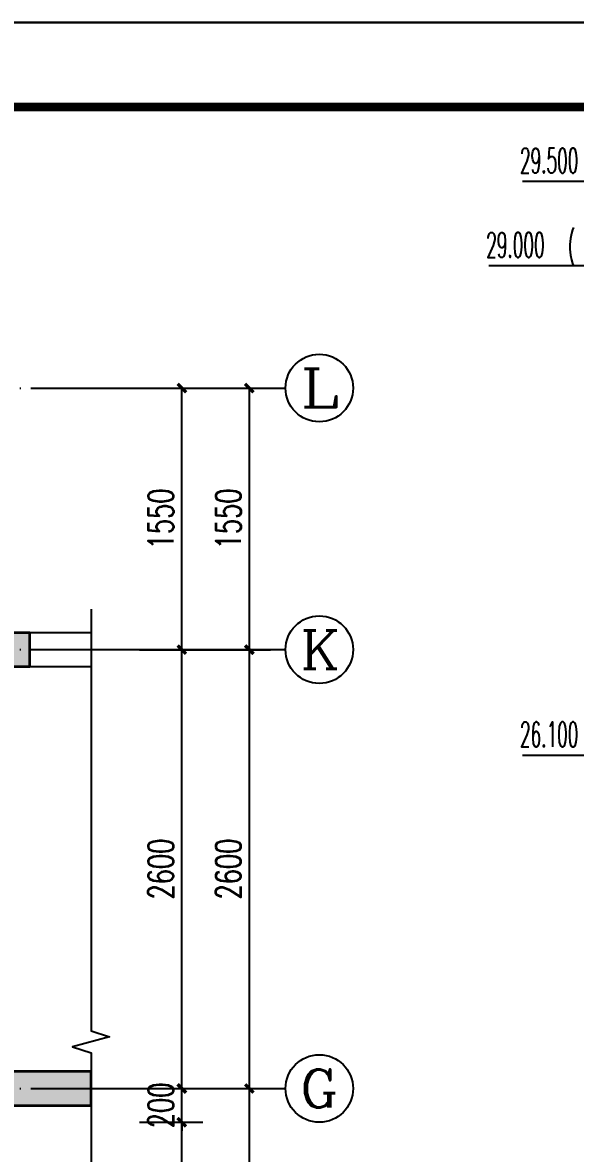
# Model space of a CAD drawing. Extents: x 393367 to 3005760, y 4998 to 826018.
# Drawn here: x 2816458 to 2819733, y 540962 to 547662 of the extents above; entities that cross this region are included whole.
import ezdxf
from ezdxf.enums import TextEntityAlignment as Align

# ---------------------------------------------------------------- set-up
doc = ezdxf.new("R2010")
doc.units = 0
doc.header["$LTSCALE"] = 1000
doc.linetypes.add('DASHED', pattern=[0.75, 0.5, -0.25])
doc.linetypes.add('DOTE', pattern=[2.42, 2, -0.2, 0.02, -0.2])
doc.layers.get('0').update_dxf_attribs({"linetype": 'CONTINUOUS'})
doc.layers.get('Defpoints').update_dxf_attribs({"linetype": 'CONTINUOUS'})
for name, color, linetype in [('-TK', 7, 'CONTINUOUS'), ('AXIS', 3, 'CONTINUOUS'), ('AXIS_TEXT', 7, 'CONTINUOUS'), ('DIM_ELEV', 3, 'CONTINUOUS'), ('DOTE', 8, 'DOTE'), ('PUB_DIM', 3, 'CONTINUOUS'), ('PUB_TEXT', 7, 'CONTINUOUS'), ('S-梁', 4, 'DASHED'), ('S-梁实线', 4, 'CONTINUOUS'), ('S-砼墙', 150, 'CONTINUOUS'), ('S-砼墙填充', 251, 'CONTINUOUS'), ('THIN', 7, 'CONTINUOUS'), ('尺寸标注', 86, 'CONTINUOUS')]:
    doc.layers.add(name, color=color, linetype=linetype)
doc.layers.add('yichutu', color=7, linetype='CONTINUOUS', true_color=0xffffff, plot=False)
doc.styles.add('_TCH_AXIS', font='COMPLEX', dxfattribs={"bigfont": 'GBCBIG'})
doc.styles.add('_TCH_DIM', font='simplex.shx', dxfattribs={"width": 0.65, "bigfont": 'gbcbig.shx'})
doc.styles.add('_TCH_DIM_T3', font='SIMPLEX', dxfattribs={"width": 0.705882, "bigfont": 'GBCBIG'})
doc.styles.add('COMPLEX', font='COMPLEX')
doc.dimstyles.new('_TCH_ARCH&&50', dxfattribs={"dimtxt": 148.75, "dimasz": 50, "dimexe": 125, "dimexo": 150, "dimgap": 50, "dimtad": 1, "dimdec": 0, "dimzin": 0, "dimdsep": 46, "dimtxsty": '_TCH_DIM_T3', "dimblk": 'ARCHTICK', "dimcen": 0.09, "dimclrt": 4, "dimazin": 2, "dimtfac": 1, "dimtdec": 0, "dimtix": 1, "dimtmove": 2, "dimatfit": 3, "dimfxl": 1, "dimtolj": 1, "dimtzin": 0, "dimarcsym": 0})

# ---------------------------------------------------------------- blocks, each defined once
blk = doc.blocks.new('A1')
blk.add_lwpolyline([(0, 59400), (0, 0), (84100, 0), (84100, 59400)], close=True)
at = {"const_width": 100}
blk.add_lwpolyline([(2500, 58400), (2500, 1000), (83100, 1000), (83100, 58400)], close=True, dxfattribs=at)
blk = doc.blocks.new('_axiso')
blk.add_circle((0, 0), 0.5)
at = {"layer": 'AXIS_TEXT', "style": 'COMPLEX', "width": 1.041667}
blk.add_attdef('A', text='', height=0.56, dxfattribs=at).set_placement((-0.25, -0.28), (0.25, -0.28), align=Align.FIT)
blk = doc.blocks.new('_ArchTick')
at = {"color": 0, "linetype": 'ByBlock', "const_width": 0.4}
blk.add_lwpolyline([(-0.5, -0.5), (0.5, 0.5)], dxfattribs=at)
blk = doc.blocks.new('*D2239')
at = {"layer": 'Defpoints', "color": 0, "transparency": 16777216}
for p in [(2817001.2, 541146.8), (2817401.2, 541146.8), (2817001.2, 540046.8)]:
    blk.add_point(p, dxfattribs=at)
at = {"layer": '尺寸标注', "color": 0, "lineweight": -2, "transparency": 16777216}
for p, q in [((2817151.2, 541146.8), (2817526.2, 541146.8)), ((2817401.2, 540046.8), (2817401.2, 541146.8)), ((2817151.2, 540046.8), (2817526.2, 540046.8))]:
    blk.add_line(p, q, dxfattribs=at)
at = {"layer": '尺寸标注', "color": 0, "lineweight": -2, "transparency": 16777216, "xscale": 50, "yscale": 50, "zscale": 50}
for p, rotation in [((2817401.2, 541146.8), 90), ((2817401.2, 540046.8), 270)]:
    blk.add_blockref('_ArchTick', p, dxfattribs=dict(at, rotation=rotation))
at = {"layer": '尺寸标注', "color": 4, "transparency": 16777216, "insert": (2817276.8, 540596.8), "char_height": 148.75, "attachment_point": 5, "rotation": 90, "style": '_TCH_DIM_T3'}
blk.add_mtext('\\A1;1100', dxfattribs=at)
blk = doc.blocks.new('*D2240')
at = {"layer": 'Defpoints', "color": 0, "transparency": 16777216}
for p in [(2817001.2, 541346.8), (2817401.2, 541346.8), (2817001.2, 541146.8)]:
    blk.add_point(p, dxfattribs=at)
at = {"layer": '尺寸标注', "color": 0, "lineweight": -2, "transparency": 16777216}
for p, q in [((2817151.2, 541346.8), (2817526.2, 541346.8)), ((2817401.2, 541346.8), (2817401.2, 541396.8)), ((2817401.2, 541146.8), (2817401.2, 541346.8)), ((2817151.2, 541146.8), (2817526.2, 541146.8)), ((2817401.2, 541146.8), (2817401.2, 541096.8))]:
    blk.add_line(p, q, dxfattribs=at)
at = {"layer": '尺寸标注', "color": 0, "lineweight": -2, "transparency": 16777216, "xscale": 50, "yscale": 50, "zscale": 50}
for p, rotation in [((2817401.2, 541346.8), 270), ((2817401.2, 541146.8), 90)]:
    blk.add_blockref('_ArchTick', p, dxfattribs=dict(at, rotation=rotation))
at = {"layer": '尺寸标注', "color": 4, "transparency": 16777216, "insert": (2817276.8, 541246.8), "char_height": 148.75, "attachment_point": 5, "rotation": 90, "style": '_TCH_DIM_T3'}
blk.add_mtext('\\A1;200', dxfattribs=at)
blk = doc.blocks.new('*D2241')
at = {"layer": 'Defpoints', "color": 0, "transparency": 16777216}
for p in [(2817001.2, 543946.8), (2817401.2, 543946.8), (2817001.2, 541346.8)]:
    blk.add_point(p, dxfattribs=at)
at = {"layer": '尺寸标注', "color": 0, "lineweight": -2, "transparency": 16777216}
for p, q in [((2817151.2, 543946.8), (2817526.2, 543946.8)), ((2817401.2, 541346.8), (2817401.2, 543946.8)), ((2817151.2, 541346.8), (2817526.2, 541346.8))]:
    blk.add_line(p, q, dxfattribs=at)
at = {"layer": '尺寸标注', "color": 0, "lineweight": -2, "transparency": 16777216, "xscale": 50, "yscale": 50, "zscale": 50}
for p, rotation in [((2817401.2, 543946.8), 90), ((2817401.2, 541346.8), 270)]:
    blk.add_blockref('_ArchTick', p, dxfattribs=dict(at, rotation=rotation))
at = {"layer": '尺寸标注', "color": 4, "transparency": 16777216, "insert": (2817276.8, 542646.8), "char_height": 148.75, "attachment_point": 5, "rotation": 90, "style": '_TCH_DIM_T3'}
blk.add_mtext('\\A1;2600', dxfattribs=at)
blk = doc.blocks.new('*D2242')
at = {"layer": 'Defpoints', "color": 0, "transparency": 16777216}
for p in [(2817001.2, 545496.8), (2817401.2, 545496.8), (2817001.2, 543946.8)]:
    blk.add_point(p, dxfattribs=at)
at = {"layer": '尺寸标注', "color": 0, "lineweight": -2, "transparency": 16777216}
for p, q in [((2817151.2, 545496.8), (2817526.2, 545496.8)), ((2817401.2, 543946.8), (2817401.2, 545496.8)), ((2817151.2, 543946.8), (2817526.2, 543946.8))]:
    blk.add_line(p, q, dxfattribs=at)
at = {"layer": '尺寸标注', "color": 0, "lineweight": -2, "transparency": 16777216, "xscale": 50, "yscale": 50, "zscale": 50}
for p, rotation in [((2817401.2, 545496.8), 90), ((2817401.2, 543946.8), 270)]:
    blk.add_blockref('_ArchTick', p, dxfattribs=dict(at, rotation=rotation))
at = {"layer": '尺寸标注', "color": 4, "transparency": 16777216, "insert": (2817276.8, 544721.8), "char_height": 148.75, "attachment_point": 5, "rotation": 90, "style": '_TCH_DIM_T3'}
blk.add_mtext('\\A1;1550', dxfattribs=at)
blk = doc.blocks.new('*D2243')
at = {"layer": 'Defpoints', "color": 0, "transparency": 16777216}
for p in [(2817001.2, 541346.8), (2817801.2, 541346.8), (2817001.2, 539846.8)]:
    blk.add_point(p, dxfattribs=at)
at = {"layer": 'PUB_DIM', "color": 0, "lineweight": -2, "transparency": 16777216}
for p, q in [((2817151.2, 541346.8), (2817926.2, 541346.8)), ((2817801.2, 539846.8), (2817801.2, 541346.8)), ((2817151.2, 539846.8), (2817926.2, 539846.8))]:
    blk.add_line(p, q, dxfattribs=at)
at = {"layer": 'PUB_DIM', "color": 0, "lineweight": -2, "transparency": 16777216, "xscale": 50, "yscale": 50, "zscale": 50}
for p, rotation in [((2817801.2, 541346.8), 90), ((2817801.2, 539846.8), 270)]:
    blk.add_blockref('_ArchTick', p, dxfattribs=dict(at, rotation=rotation))
at = {"layer": 'PUB_DIM', "color": 4, "transparency": 16777216, "insert": (2817676.8, 540596.8), "char_height": 148.75, "attachment_point": 5, "rotation": 90, "style": '_TCH_DIM_T3'}
blk.add_mtext('\\A1;1500', dxfattribs=at)
blk = doc.blocks.new('*D2244')
at = {"layer": 'Defpoints', "color": 0, "transparency": 16777216}
for p in [(2817001.2, 543946.8), (2817801.2, 543946.8), (2817001.2, 541346.8)]:
    blk.add_point(p, dxfattribs=at)
at = {"layer": 'PUB_DIM', "color": 0, "lineweight": -2, "transparency": 16777216}
for p, q in [((2817151.2, 543946.8), (2817926.2, 543946.8)), ((2817801.2, 541346.8), (2817801.2, 543946.8)), ((2817151.2, 541346.8), (2817926.2, 541346.8))]:
    blk.add_line(p, q, dxfattribs=at)
at = {"layer": 'PUB_DIM', "color": 0, "lineweight": -2, "transparency": 16777216, "xscale": 50, "yscale": 50, "zscale": 50}
for p, rotation in [((2817801.2, 543946.8), 90), ((2817801.2, 541346.8), 270)]:
    blk.add_blockref('_ArchTick', p, dxfattribs=dict(at, rotation=rotation))
at = {"layer": 'PUB_DIM', "color": 4, "transparency": 16777216, "insert": (2817676.8, 542646.8), "char_height": 148.75, "attachment_point": 5, "rotation": 90, "style": '_TCH_DIM_T3'}
blk.add_mtext('\\A1;2600', dxfattribs=at)
blk = doc.blocks.new('*D2245')
at = {"layer": 'Defpoints', "color": 0, "transparency": 16777216}
for p in [(2817001.2, 545496.8), (2817801.2, 545496.8), (2817001.2, 543946.8)]:
    blk.add_point(p, dxfattribs=at)
at = {"layer": 'PUB_DIM', "color": 0, "lineweight": -2, "transparency": 16777216}
for p, q in [((2817151.2, 545496.8), (2817926.2, 545496.8)), ((2817801.2, 543946.8), (2817801.2, 545496.8)), ((2817151.2, 543946.8), (2817926.2, 543946.8))]:
    blk.add_line(p, q, dxfattribs=at)
at = {"layer": 'PUB_DIM', "color": 0, "lineweight": -2, "transparency": 16777216, "xscale": 50, "yscale": 50, "zscale": 50}
for p, rotation in [((2817801.2, 545496.8), 90), ((2817801.2, 543946.8), 270)]:
    blk.add_blockref('_ArchTick', p, dxfattribs=dict(at, rotation=rotation))
at = {"layer": 'PUB_DIM', "color": 4, "transparency": 16777216, "insert": (2817676.8, 544721.8), "char_height": 148.75, "attachment_point": 5, "rotation": 90, "style": '_TCH_DIM_T3'}
blk.add_mtext('\\A1;1550', dxfattribs=at)
blk = doc.blocks.new('A$C0AE572F6')
at = {"layer": 'DIM_ELEV'}
for p, q in [((-300, 9350), (-956, 9350)), ((-300, 8850), (-1156, 8850)), ((-300, 5950), (-956, 5950))]:
    blk.add_line(p, q, dxfattribs=at)
at = {"layer": 'PUB_TEXT', "style": '_TCH_DIM', "width": 0.494118}
for s, height, p in [('29.500', 148.75, (-971, 9400.1)), ('29.000', 148.75, (-1171, 8900.1)), ('(', 148.8, (-687.4, 8900.1)), ('26.100', 148.75, (-971, 6000.1))]:
    blk.add_text(s, height=height, dxfattribs=at).set_placement(p)
blk = doc.blocks.new('yct-841-594-42050-29700-50-1000')
at = {"layer": 'yichutu', "color": 7, "true_color": 0xffffff}
blk.add_lwpolyline([(0, 0), (0, 29700), (42050, 29700), (42050, 0)], close=True, dxfattribs=at)

msp = doc.modelspace()

# ---------------------------------------------------------------- hatches: boundary and pattern name
at = {"layer": 'S-砼墙填充'}
for points in [[(2815650.61395, 542546.83778), (2815650.63731, 543846.84516), (2816500.6447, 543846.89197), (2816500.63368, 544046.89197), (2815650.63917, 544046.84516), (2815650.63917, 544246.89263), (2815450.63917, 544246.89263), (2815450.61395, 542546.84152)], [(2816863.65428, 541246.89171), (2816863.65428, 541446.89171), (2815650.73554, 541446.89171), (2815650.73554, 541846.89171), (2815450.73554, 541846.89171), (2815450.73554, 541246.89171)]]:
    msp.add_hatch(color=142, dxfattribs=at).paths.add_polyline_path(points)

# ---------------------------------------------------------------- linework, layer by layer
at = {"layer": 'AXIS'}
for p, q in [((2817001.18933, 545496.8475), (2818015.79691, 545496.8475)), ((2817001.18933, 543946.84751), (2818015.79691, 543946.84751)), ((2817001.18934, 541346.8475), (2818015.79691, 541346.8475))]:
    msp.add_line(p, q, dxfattribs=at)
at = {"layer": 'DOTE', "linetype": 'DOTE', "ltscale": 0.3}
for p, q in [((2811424.58295, 545496.8475), (2817001.18933, 545496.8475)), ((2811424.58295, 543946.8475), (2817001.18933, 543946.8475)), ((2811424.58295, 541346.84749), (2817001.18933, 541346.84749))]:
    msp.add_line(p, q, dxfattribs=at)
at = {"layer": 'S-梁'}
msp.add_line((2816500.63919, 543846.89197), (2816863.65428, 543846.89197), dxfattribs=at)
at = {"layer": 'S-梁实线'}
msp.add_line((2816863.65428, 544046.89197), (2816500.63919, 544046.89197), dxfattribs=at)
at = {"layer": 'S-砼墙', "color": 150, "lineweight": 35}
for points in [[(2815650.61395, 542546.83778), (2815650.63731, 543846.84516), (2816500.6447, 543846.89197), (2816500.63368, 544046.89197), (2815650.63917, 544046.84516), (2815650.63917, 544246.89263), (2815450.63917, 544246.89263), (2815450.61395, 542546.84152)], [(2816863.65428, 541246.89171), (2816863.65428, 541446.89171), (2815650.73554, 541446.89171), (2815650.73554, 541846.89171), (2815450.73554, 541846.89171), (2815450.73554, 541246.89171)]]:
    msp.add_lwpolyline(points, close=True, dxfattribs=at)
at = {"layer": 'THIN'}
msp.add_lwpolyline([(2816863.65428, 544186.89197), (2816863.65428, 541688.44963), (2816973.65428, 541653.44963), (2816753.65428, 541593.44963), (2816863.65428, 541558.44963), (2816863.65428, 539060.00729)], dxfattribs=at)

# ---------------------------------------------------------------- block references
at = {"layer": '-TK', "xscale": 0.5, "yscale": 0.5, "zscale": 0.5}
msp.add_blockref('A1', (2798752.93768, 517962.12225), dxfattribs=at)
msp.add_blockref('A$C0AE572F6', (2820375.43392, 537370.3555))
at = {"layer": 'AXIS'}
ref = msp.add_blockref('_axiso', (2818215.79691, 545496.8475), dxfattribs=dict(at, xscale=400, yscale=400, zscale=400))
ref.add_attrib('A', 'L', dxfattribs={"layer": 'AXIS_TEXT', "height": 226.27417, "style": '_TCH_AXIS', "width": 1.4}).set_placement((2818102.65983, 545383.71042), (2818328.934, 545383.71042), align=Align.FIT)
ref = msp.add_blockref('_axiso', (2818215.79691, 543946.84751), dxfattribs=dict(at, xscale=400, yscale=400, zscale=400))
ref.add_attrib('A', 'K', dxfattribs={"layer": 'AXIS_TEXT', "height": 226.27417, "style": '_TCH_AXIS', "width": 1.105263}).set_placement((2818102.65983, 543833.71043), (2818328.934, 543833.71043), align=Align.FIT)
ref = msp.add_blockref('_axiso', (2818215.79691, 541346.8475), dxfattribs=dict(at, xscale=400, yscale=400, zscale=400))
ref.add_attrib('A', 'G', dxfattribs={"layer": 'AXIS_TEXT', "height": 226.27417, "style": '_TCH_AXIS', "width": 1.166667}).set_placement((2818102.65983, 541233.71042), (2818328.934, 541233.71042), align=Align.FIT)
at = {"layer": 'yichutu'}
msp.add_blockref('yct-841-594-42050-29700-50-1000', (2798752.93768, 517962.12225), dxfattribs=at)

# ---------------------------------------------------------------- dimensions: what is measured, and where the dimension line sits
at = {"layer": 'PUB_DIM'}
for p1, p2, picture, middle in [((2817001.18933, 543946.84751), (2817001.18933, 545496.8475), '*D2245', (2817676.81433, 544721.84751)), ((2817001.18933, 541346.8475), (2817001.18933, 543946.84751), '*D2244', (2817676.81433, 542646.84751)), ((2817001.18933, 539846.8475), (2817001.18933, 541346.8475), '*D2243', (2817676.81433, 540596.8475))]:
    dim = msp.add_aligned_dim(p1=p1, p2=p2, distance=-800, dimstyle='_TCH_ARCH&&50', dxfattribs=at)
    dim.commit()
    dim.dimension.update_dxf_attribs({"geometry": picture, "text_midpoint": middle})
at = {"layer": '尺寸标注', "color": 106}
for p1, p2, picture, middle in [((2817001.18933, 543946.84751), (2817001.18933, 545496.8475), '*D2242', (2817276.81433, 544721.84751)), ((2817001.18933, 541346.8475), (2817001.18933, 543946.84751), '*D2241', (2817276.81433, 542646.84751)), ((2817001.18933, 541146.8475), (2817001.18933, 541346.8475), '*D2240', (2817276.81433, 541246.8475)), ((2817001.18933, 540046.8475), (2817001.18933, 541146.8475), '*D2239', (2817276.81433, 540596.8475))]:
    dim = msp.add_aligned_dim(p1=p1, p2=p2, distance=-400, dimstyle='_TCH_ARCH&&50', dxfattribs=at)
    dim.commit()
    dim.dimension.update_dxf_attribs({"geometry": picture, "text_midpoint": middle})

doc.saveas('drawing.dxf')
